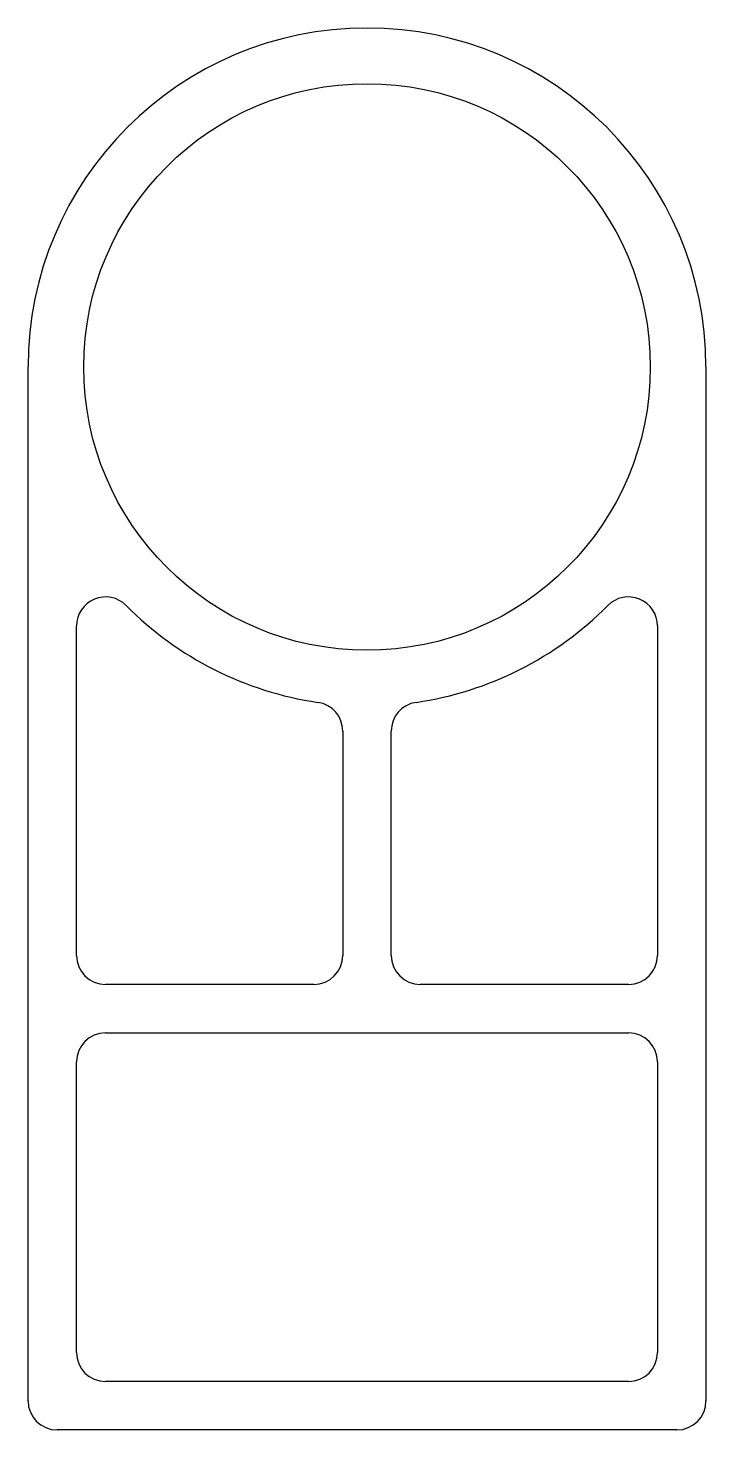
# Model space of a CAD drawing. Extents: x 2346 to 2416, y 1513 to 1658.
import ezdxf

# ---------------------------------------------------------------- set-up
doc = ezdxf.new("R2010")
doc.units = 0
doc.layers.get('0').update_dxf_attribs({"linetype": 'CONTINUOUS'})

msp = doc.modelspace()

# ---------------------------------------------------------------- linework, layer by layer
for p, q in [((2345.77, 1516.03), (2345.77, 1622.79)), ((2415.77, 1622.79), (2415.77, 1516.03)), ((2350.77, 1562.03), (2350.77, 1596.05)), ((2410.77, 1596.05), (2410.77, 1562.03)), ((2378.27, 1585.19), (2378.27, 1562.03)), ((2383.27, 1562.03), (2383.27, 1585.19)), ((2375.27, 1559.03), (2353.77, 1559.03)), ((2407.77, 1559.03), (2386.27, 1559.03)), ((2353.77, 1554.03), (2407.77, 1554.03)), ((2350.77, 1521.03), (2350.77, 1551.03)), ((2410.77, 1551.03), (2410.77, 1521.03)), ((2407.77, 1518.03), (2353.77, 1518.03)), ((2412.77, 1513.03), (2348.77, 1513.03))]:
    msp.add_line(p, q)
msp.add_circle((2380.77, 1622.79), 29.25)
for centre, radius, start, end in [((2380.77, 1622.79), 35, 0, 180), ((2353.77, 1596.05), 3, 44.7222, 180), ((2380.77, 1622.79), 35, 224.7222, 261.678), ((2380.77, 1622.79), 35, 278.322, 315.2778), ((2407.77, 1596.05), 3, 0, 135.2778), ((2375.27, 1585.19), 3, 0, 81.678), ((2386.27, 1585.19), 3, 98.322, 180), ((2353.77, 1562.03), 3, 180, 270), ((2375.27, 1562.03), 3, 270, 360), ((2386.27, 1562.03), 3, 180, 270), ((2407.77, 1562.03), 3, 270, 360), ((2353.77, 1551.03), 3, 90, 180), ((2407.77, 1551.03), 3, 0, 90), ((2353.77, 1521.03), 3, 180, 270), ((2407.77, 1521.03), 3, 270, 360), ((2348.77, 1516.03), 3, 180, 270), ((2412.77, 1516.03), 3, 270, 0)]:
    msp.add_arc(centre, radius, start, end)

doc.saveas('drawing.dxf')
